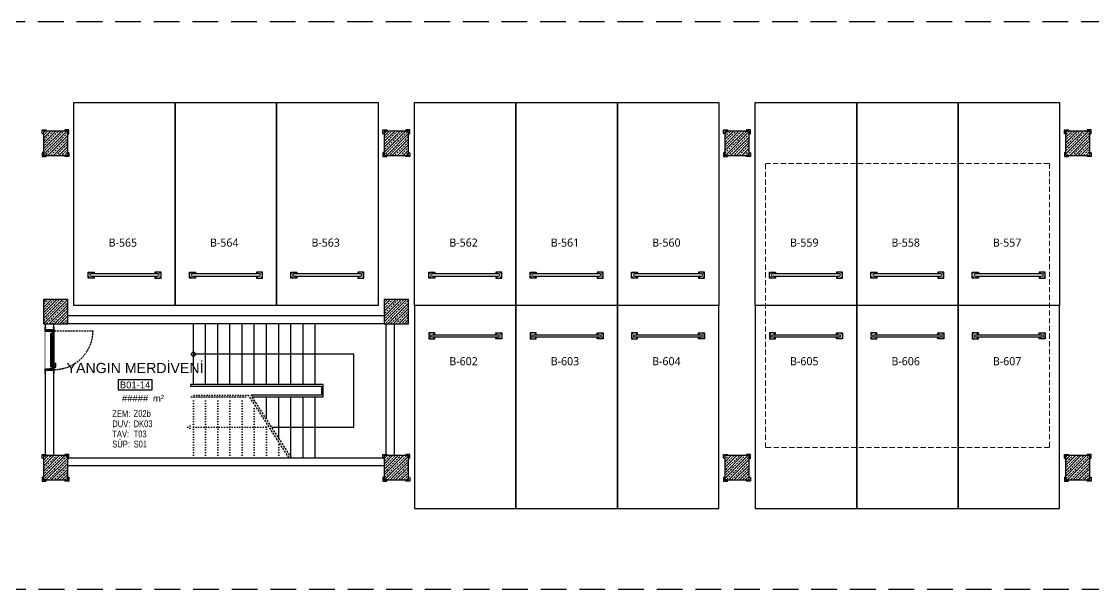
# Model space of a CAD drawing. Header units: millimetres. Extents: x -379292 to 1221486, y 92049 to 447512.
# Drawn here: x 130506 to 156938, y 141819 to 155819 of the extents above; entities that cross this region are included whole.
import ezdxf
from ezdxf.enums import TextEntityAlignment as Align
from ezdxf.lldxf.tags import DXFTag

# ---------------------------------------------------------------- set-up
doc = ezdxf.new("R2010")
doc.units = ezdxf.units.MM
for name, pattern in [('( Hidden )', [0.375, 0.25, -0.125]), ('DOT', [6.35, 0, -6.35]), ('HIDDEN', [9.525, 6.35, -3.175])]:
    doc.linetypes.add(name, pattern=pattern)
for name, color, linetype in [('010-05', 1, 'Continuous'), ('05_DOOR', 2, 'Continuous'), ('05_EQUIPMENT', 1, 'Continuous'), ('05_HANDRAIL', 153, 'Continuous'), ('05_HATCH 1', 101, 'Continuous'), ('05_HATCH CONCRETE', 141, 'Continuous'), ('05_HATCH SOLID-1', 252, 'Continuous'), ('05_MATERIAL TEXT', 112, 'Continuous'), ('05_ROOM M2', 161, 'Continuous'), ('05_ROOM NAME', 153, 'Continuous'), ('05_ROOM NUMBER', 152, 'Continuous'), ('05_STAIRS', 52, 'Continuous'), ('05_STAIRS ARROW', 2, 'Continuous'), ('05_STEEL HIDDEN', 61, 'HIDDEN'), ('05_SYMBOL', 2, 'Continuous'), ('05_WALL', 3, 'Continuous'), ('202-A-Y-MahalAd', 141, 'Continuous')]:
    doc.layers.add(name, color=color, linetype=linetype)
doc.layers.add('06_FORMWORK HIDDEN', color=252, linetype='HIDDEN2', lineweight=0)
doc.styles.add('DIM', font='arial.ttf')
doc.styles.get("Standard").update_dxf_attribs({"font": 'segoeuil.ttf'})
doc.styles.add('YAZI-2', font='arial.ttf', dxfattribs={"height": 2})
doc.styles.add('YAZI-3', font='arial.ttf', dxfattribs={"height": 3})
tags = doc.linetypes.add('HIDDEN2', pattern=[0.1875, 0.125, -0.0625]).pattern_tags.tags
tags[6:7] = [DXFTag(74, 4), DXFTag(75, 0), DXFTag(340, '0'), DXFTag(46, 0.0), DXFTag(50, 0.0), DXFTag(44, 0.0), DXFTag(45, 0.0)]
tags[4:5] = [DXFTag(74, 4), DXFTag(75, 0), DXFTag(340, '0'), DXFTag(46, 0.0), DXFTag(50, 0.0), DXFTag(44, 0.0), DXFTag(45, 0.0)]
pattern_1 = [(270, (-695728.2336, -3493868.9414), (1.3748153225, -2.38125), [1.5875, -3.175]), (30, (-695728.2336, -3493868.9414), (1.3748153315, 2.3812499948), [1.5875, -3.175]), (330, (-695728.2336, -3493868.9414), (2.749630654, -5.2e-09), [-3.175, 1.5875])]
pattern_2 = [(225, (905000, -3e-07), (67.351921, -67.351921), []), (225, (904932.65, -3e-07), (67.351921, -67.351921), [47.625, -23.8125])]

# ---------------------------------------------------------------- blocks, each defined once
blk = doc.blocks.new('202_Vida')
at = {"color": 0, "linetype": 'ByBlock', "ltscale": 0.2}
for points in [[(1, 0), (-1, 0)], [(0, 1), (0, -1)]]:
    blk.add_lwpolyline(points, dxfattribs=at)
at = {"color": 0, "linetype": 'ByBlock'}
for radius in [0.42, 0.23, 0.155]:
    blk.add_circle((0, 0), radius, dxfattribs=at)
blk = doc.blocks.new('202_Stoper')
at = {"color": 0, "linetype": 'ByBlock'}
for points in [[(-750, -30), (-750, -75), (-900, -75), (-900, 75), (-750, 75), (-750, 30)], [(750, -30), (750, -75), (900, -75), (900, 75), (750, 75), (750, 30)]]:
    blk.add_lwpolyline(points, dxfattribs=at)
blk.add_lwpolyline([(825, -30, 1), (825, 30), (-825, 30, 1), (-825, -30)], format="xyb", close=True, dxfattribs=at)
at = {"color": 0, "linetype": 'ByBlock', "yscale": 10, "zscale": 10, "rotation": 180}
for p, xscale in [((-877, 53), -10), ((-772, 53), 10), ((772, 53), -10), ((877, 53), 10)]:
    blk.add_blockref('202_Vida', p, dxfattribs=dict(at, xscale=xscale))
at = {"color": 0, "linetype": 'ByBlock', "yscale": 10, "zscale": 10}
for p, xscale in [((-877, -52), 10), ((-772, -52), -10), ((772, -52), 10), ((877, -52), -10)]:
    blk.add_blockref('202_Vida', p, dxfattribs=dict(at, xscale=xscale))
blk = doc.blocks.new('202_Mahalblok')
at = {"color": 0, "linetype": 'ByBlock', "flags": 128}
blk.add_lwpolyline([(0, 0), (0, 5000), (2500, 5000), (2500, 0)], close=True, dxfattribs=at)
at = {"color": 252}
blk.add_blockref('202_Stoper', (1250, 750), dxfattribs=at)
at = {"color": 0, "linetype": 'ByBlock', "ltscale": 25}
blk.add_attdef('MAHALNO', text='', height=200, dxfattribs=at).set_placement((1209, 1390), align=Align.BOTTOM_CENTER)
blk = doc.blocks.new('bariyer')
at = {"color": 8, "ltscale": 25}
blk.add_lwpolyline([(0, -70), (15, -70, 0.414214), (30, -55), (30, 30), (-55, 30, 0.414214), (-70, 15), (-70, 0), (0, 0)], format="xyb", close=True, dxfattribs=at)
blk = doc.blocks.new('başlık')
at = {"layer": '05_MATERIAL TEXT', "style": 'DIM', "width": 0.8}
for s, p in [('ZEM:', (0, 50)), ('DUV:', (0, -100)), ('TAV:', (0, -250)), ('SÜP:', (0, -400))]:
    blk.add_text(s, height=100, dxfattribs=at).set_placement(p, align=Align.MIDDLE_LEFT)
blk = doc.blocks.new('MAHAL')
at = {"layer": '05_ROOM NUMBER'}
blk.add_lwpolyline([(-5.46, -10.75), (4.54, -10.75), (4.54, -7.75), (-5.46, -7.75)], close=True, dxfattribs=at)
at = {"layer": '05_HATCH SOLID-1', "xscale": 0.02, "yscale": 0.02, "zscale": 0.02}
blk.add_blockref('başlık', (-7.21, -18.75), dxfattribs=at)
at = {"layer": '05_MATERIAL TEXT', "style": 'DIM', "width": 0.8}
for tag, p in [('ZEMİN', (-0.89, -17.75)), ('DUVAR', (-0.89, -20.75)), ('TAVAN', (-0.89, -23.75)), ('SÜPÜRGELİK', (-0.89, -26.75))]:
    blk.add_attdef(tag, text='', height=2, dxfattribs=at).set_placement(p, align=Align.MIDDLE_LEFT)
at = {"layer": '05_ROOM M2', "insert": (6.45, -13.24), "char_height": 2, "attachment_point": 5, "style": 'YAZI-2'}
blk.add_mtext_dynamic_manual_height_columns('m²', width=6.9387, gutter_width=625, heights=[0], dxfattribs=at)
at = {"layer": '05_ROOM M2', "style": 'YAZI-2'}
blk.add_attdef('MAHALM2', text='', height=2, dxfattribs=at).set_placement((-0.46, -13.25), align=Align.MIDDLE_CENTER)
at = {"layer": '05_ROOM NAME', "style": 'YAZI-3'}
for tag, p in [('INGMAHALADI', (-0.46, 0.75)), ('TURMAHALADI', (-0.46, -4.25))]:
    blk.add_attdef(tag, text='', height=3, dxfattribs=at).set_placement(p, align=Align.MIDDLE_CENTER)
at = {"layer": '05_ROOM NUMBER', "style": 'YAZI-2'}
blk.add_attdef('MAHALNO', text='', height=2, dxfattribs=at).set_placement((-0.46, -9.25), align=Align.MIDDLE_CENTER)
blk = doc.blocks.new('*U88')
at = {"layer": '05_HANDRAIL', "color": 8}
blk.add_lwpolyline([(1444, 1500), (3200, 1500), (3200, 1800), (-70, 1800), (-70, 1760), (3160, 1760), (3160, 1540), (1418, 1540)], dxfattribs=at)
at = {"layer": '05_HANDRAIL', "color": 8, "linetype": 'DOT', "ltscale": 10}
blk.add_lwpolyline([(1352, 1540), (-50, 1540), (-50, 1500), (1384, 1500)], dxfattribs=at)
at = {"layer": '05_STAIRS', "color": 8, "flags": 128}
for points in [[(0, 1800), (0, 3300)], [(300, 1800), (300, 3300)], [(600, 1800), (600, 3300)], [(900, 1800), (900, 3300)], [(1200, 1800), (1200, 3300)], [(1500, 1800), (1500, 3300)], [(1800, 1800), (1800, 3300)], [(2100, 1800), (2100, 3300)], [(2400, 1800), (2400, 3300)], [(2700, 1800), (2700, 3300)], [(3000, 1800), (3000, 3300)], [(1928, 750), (3000, 750), (3950, 750), (3950, 2550), (0, 2550)], [(1444, 1500), (3200, 1500), (3200, 1800), (0, 1800)], [(1800, 949), (1800, 1500)], [(2100, 484), (2100, 1500)], [(2400, 0), (2400, 1500)], [(2700, 0), (2700, 1500)], [(3000, 0), (3000, 1500)]]:
    blk.add_lwpolyline(points, dxfattribs=at)
at = {"layer": '05_STAIRS', "color": 8, "linetype": 'DOT', "ltscale": 10, "flags": 128}
for points in [[(0, 0), (0, 1500)], [(0, 1500), (1384, 1500)], [(300, 0), (300, 1500)], [(600, 0), (600, 1500)], [(900, 0), (900, 1500)], [(1200, 0), (1200, 1500)], [(1500, 1413), (1500, 1500)], [(1500, 0), (1500, 1321)], [(0, 825), (0, 675), (-145, 750), (0, 825)], [(1800, 0), (1800, 856)], [(0, 750), (1869, 750)], [(2100, 0), (2100, 392)]]:
    blk.add_lwpolyline(points, dxfattribs=at)
at = {"layer": '05_STAIRS', "color": 8, "linetype": '( Hidden )', "ltscale": 200}
for points in [[(2353, 0), (1358, 1540)], [(2413, 0), (1418, 1540)]]:
    blk.add_lwpolyline(points, dxfattribs=at)
at = {"layer": '05_STAIRS ARROW', "color": 8, "ltscale": 2}
blk.add_circle((0, 2550), 50, dxfattribs=at)
blk = doc.blocks.new('VIDA')
at = {"layer": '05_EQUIPMENT'}
h = blk.add_hatch(dxfattribs=at)
h.set_pattern_fill('LINE', color=256, scale=0.1, angle=150, style=0)
h.set_pattern_definition([(330, (-3585.31887, 6072.20274), (0.03125, 0.05412658774), [])])
h.paths.add_polyline_path([(-0.1, -0.3), (-0.1, -1.7), (0.1, -1.7), (0.1, -0.3)])
h.paths.add_polyline_path([(-0.1, -0.3), (0.1, -0.3), (0, 0)])
for p, q in [((-0.1, -0.3), (0, 0)), ((0.1, -0.3), (0, 0)), ((0, -2), (-0.2, -2)), ((0.1, -1.7), (-0.1, -1.7)), ((0.1, -2), (-0.1, -2)), ((0, -2), (0, -2)), ((0.2, -2), (0, -2)), ((0, -2), (0, -2)), ((0, -2), (0, -2))]:
    blk.add_line(p, q, dxfattribs=at)
for points in [[(-0.2, -2), (-0.1, -2), (-0.1, -0.3)], [(0.2, -2), (0.1, -2), (0.1, -0.3)]]:
    blk.add_lwpolyline(points, dxfattribs=at)
blk = doc.blocks.new('*U99')
at = {"color": 8}
blk.add_wipeout([(0, 5), (0, -206), (1000, -206), (1000, 5)], dxfattribs=at)
at = {"layer": '010-05', "ltscale": 7}
h = blk.add_hatch(dxfattribs=at)
h.set_pattern_fill('ANSI37', color=8, scale=0.1, angle=540, style=0)
h.set_pattern_definition([(225, (19752.8965, 13790.6787), (0.224506403, -0.224506403), []), (315, (19752.8965, 13790.6787), (0.224506403, 0.224506403), [])])
edge = h.paths.add_edge_path(flags=16)
edge.add_line((28, -35), (28, -44))
edge.add_line((28, -44), (22, -44))
edge.add_line((22, -44), (22, -37))
edge.add_arc((26, -39), 4.69, 56.5428, 159.2569, ccw=False)
edge = h.paths.add_edge_path()
edge.add_line((29, -33), (29, -45))
edge.add_line((29, -45), (21, -45))
edge.add_line((21, -45), (21, -31))
edge.add_line((21, -31), (34, -31))
edge.add_line((34, -31), (32, -31))
edge.add_arc((32, -34), 2.82, 91.1093, 165.5986)
edge = h.paths.add_edge_path(flags=16)
edge.add_arc((32, -34), 3.82, 143.4668, 165.5986, ccw=False)
edge.add_line((29, -32), (22, -32))
edge.add_line((22, -32), (22, -35))
edge.add_arc((26, -42), 8.25, 70.1103, 120.2945, ccw=False)
edge.add_line((28, -34), (28, -33))
edge.add_line((28, -33), (29, -33))
h = blk.add_hatch(dxfattribs=at)
h.set_pattern_fill('ANSI37', color=8, scale=0.1, angle=540, style=0)
h.set_pattern_definition([(315, (-21740.32198, 13790.6787), (-0.224506403, -0.224506403), []), (225, (-21740.32198, 13790.6787), (-0.224506403, 0.224506403), [])])
edge = h.paths.add_edge_path(flags=16)
edge.add_line((972, -35), (972, -44))
edge.add_line((972, -44), (978, -44))
edge.add_line((978, -44), (978, -37))
edge.add_arc((974, -39), 4.69, 20.7431, 123.4572)
edge = h.paths.add_edge_path()
edge.add_line((971, -33), (971, -45))
edge.add_line((971, -45), (979, -45))
edge.add_line((979, -45), (979, -31))
edge.add_line((979, -31), (966, -31))
edge.add_line((966, -31), (968, -31))
edge.add_arc((968, -34), 2.82, 14.4014, 88.8907, ccw=False)
edge = h.paths.add_edge_path(flags=16)
edge.add_arc((968, -34), 3.82, 14.4014, 36.5332)
edge.add_line((971, -32), (978, -32))
edge.add_line((978, -32), (978, -35))
edge.add_arc((974, -42), 8.25, 59.7055, 109.8897)
edge.add_line((972, -34), (972, -33))
edge.add_line((972, -33), (971, -33))
at = {"layer": '05_HATCH 1'}
h = blk.add_hatch(dxfattribs=at)
h.set_pattern_fill('HONEY', color=8, scale=0.5, angle=270, style=0)
h.set_pattern_definition(pattern_1)
h.paths.add_polyline_path([(40, -3), (44, -9), (956, -9), (960, -3)])
h = blk.add_hatch(dxfattribs=at)
h.set_pattern_fill('HONEY', color=8, scale=0.5, angle=270, style=0)
h.set_pattern_definition(pattern_1)
h.paths.add_polyline_path([(40, -15), (44, -10), (956, -10), (960, -15)])
at = {"color": 8, "linetype": 'HIDDEN', "ltscale": 7}
blk.add_line((21, 21), (21, 973), dxfattribs=at)
at = {"color": 8, "ltscale": 7}
for p, q in [((22, 10), (948, 10)), ((22, 10), (978, 10)), ((22, 9), (22, 10)), ((27, 2), (27, 1)), ((27, 2), (37, 2)), ((27, 1), (37, 1)), ((37, 5), (36, 5)), ((37, 9), (963, 9)), ((963, 2), (37, 2)), ((37, 2), (44, -9)), ((37, 1), (43, -9)), ((905, 60), (822, 60)), ((905, 50), (822, 50)), ((942, 15), (897, 15)), ((897, 15), (897, 10)), ((915, 40), (915, 15)), ((925, 40), (925, 15)), ((942, 15), (942, 10)), ((963, 2), (956, -9)), ((963, 1), (957, -9)), ((963, 5), (964, 5)), ((973, 2), (963, 2)), ((973, 1), (963, 1)), ((973, 2), (973, 1)), ((978, 9), (978, 10)), ((978, 9), (978, 10)), ((963, -27), (22, -27)), ((22, -27), (963, -27)), ((22, -28), (22, -27)), ((963, -28), (22, -28)), ((978, -28), (22, -28)), ((43, -9), (27, -9)), ((27, -20), (37, -20)), ((27, -20), (27, -21)), ((27, -21), (37, -21)), ((33, -28), (963, -28)), ((37, -23), (36, -23)), ((37, -20), (43, -9)), ((37, -21), (44, -10)), ((963, -21), (37, -21)), ((956, -9), (44, -9)), ((956, -10), (44, -10)), ((96, -58), (96, -38)), ((909, -58), (96, -58)), ((96, -58), (96, -78)), ((96, -78), (909, -78)), ((116, -38), (116, -58)), ((889, -38), (889, -58)), ((909, -58), (909, -38)), ((909, -58), (909, -78)), ((963, -21), (956, -10)), ((963, -20), (957, -9)), ((957, -9), (973, -9)), ((973, -20), (963, -20)), ((973, -21), (963, -21)), ((963, -23), (964, -23)), ((973, -20), (973, -21)), ((978, -28), (978, -27)), ((978, -28), (978, -27))]:
    blk.add_line(p, q, dxfattribs=at)
at = {"color": 8, "ltscale": 7, "flags": 128}
for points in [[(36, -101, -1), (34, -101), (34, -85), (32, -85), (32, -101, 1), (38, -101), (38, -35, 1), (30, -35), (30, -45), (20, -45), (20, 10), (-68, 10), (-68, 0), (-58, 0), (-58, 2), (-66, 2), (-66, 8), (18, 8), (18, -47), (32, -47), (32, -35, -1), (36, -35)], [(964, -101, 1), (966, -101), (966, -85), (968, -85), (968, -101, -1), (962, -101), (962, -35, -1), (970, -35), (970, -45), (980, -45), (980, 10), (1068, 10), (1068, 0), (1058, 0), (1058, 2), (1066, 2), (1066, 8), (982, 8), (982, -47), (968, -47), (968, -35, 1), (964, -35)]]:
    blk.add_lwpolyline(points, format="xyb", close=True, dxfattribs=at)
at = {"color": 8, "ltscale": 7}
for points in [[(37, 5), (37, 9), (22, 9), (22, -27), (37, -27), (37, -23)], [(36, 5), (36, 8), (23, 8), (23, -26), (36, -26), (36, -23)], [(963, 5), (963, 9), (978, 9), (978, -27), (963, -27), (963, -23)], [(964, 5), (964, 8), (977, 8), (977, -26), (964, -26), (964, -23)], [(86, -28), (86, -38), (128, -38), (128, -28)], [(919, -28), (919, -38), (877, -38), (877, -28)]]:
    blk.add_lwpolyline(points, dxfattribs=at)
for points in [[(32, -55), (32, -210), (-68, -210), (-68, -200), (-58, -200), (-58, -202), (-66, -202), (-66, -208), (30, -208), (30, -55)], [(29, -57), (20, -57), (20, -83), (30, -93), (30, -106), (28, -106), (28, -94), (18, -84), (18, -55), (29, -55)], [(40, -3), (44, -9), (956, -9), (960, -3)], [(40, -15), (44, -10), (956, -10), (960, -15)], [(968, -55), (968, -210), (1068, -210), (1068, -200), (1058, -200), (1058, -202), (1066, -202), (1066, -208), (970, -208), (970, -55)], [(971, -57), (980, -57), (980, -83), (970, -93), (970, -106), (972, -106), (972, -94), (982, -84), (982, -55), (971, -55)]]:
    blk.add_lwpolyline(points, close=True, dxfattribs=at)
for radius in [10.1, 6.72]:
    blk.add_circle((21, 21), radius, dxfattribs=at)
at = {"color": 8, "linetype": 'HIDDEN', "ltscale": 7}
blk.add_arc((18, 13), 960, 359.7875, 89.8098, dxfattribs=at)
at = {"color": 8, "ltscale": 7}
for centre, radius, start, end in [((822, 55), 5, 90, 270), ((905, 40), 20, 0, 90), ((905, 40), 10, 0, 90)]:
    blk.add_arc(centre, radius, start, end, dxfattribs=at)
at = {"layer": '010-05', "color": 8, "ltscale": 7}
for points in [[(29, -33, -0.336971), (32, -31), (34, -31), (29, -31), (21, -31), (21, -45), (29, -45)], [(28, -34, 0.222538), (22, -35), (22, -32), (29, -32, 0.09687), (29, -33), (28, -33)], [(28, -44), (22, -44), (22, -37, -0.473637), (28, -35)], [(971, -33, 0.336971), (968, -31), (966, -31), (971, -31), (979, -31), (979, -45), (971, -45)], [(972, -34, -0.222538), (978, -35), (978, -32), (971, -32, -0.09687), (971, -33), (972, -33)], [(972, -44), (978, -44), (978, -37, 0.473637), (972, -35)]]:
    blk.add_lwpolyline(points, format="xyb", close=True, dxfattribs=at)
at = {"layer": '05_STEEL HIDDEN', "color": 8, "ltscale": 7}
for points in [[(17, -48), (17, -23), (11, -23), (11, -49), (23, -77), (23, -99), (29, -99), (29, -76)], [(983, -48), (983, -23), (989, -23), (989, -49), (977, -77), (977, -99), (971, -99), (971, -76)]]:
    blk.add_lwpolyline(points, close=True, dxfattribs=at)
at = {"layer": '05_STEEL HIDDEN', "color": 8, "ltscale": 7, "flags": 128}
for points in [[(17, -23), (18, -23), (18, -48), (30, -76), (30, -99), (29, -99)], [(983, -23), (982, -23), (982, -48), (970, -76), (970, -99), (971, -99)]]:
    blk.add_lwpolyline(points, dxfattribs=at)
at = {"layer": '05_WALL', "color": 8, "ltscale": 20}
for points in [[(0, 0), (0, -200)], [(1000, 0), (1000, -200)]]:
    blk.add_lwpolyline(points, dxfattribs=at)
at = {"color": 8, "ltscale": 7, "yscale": 10, "zscale": 10, "rotation": 180}
for p, xscale in [((25, -65), -10), ((975, -65), 10)]:
    blk.add_blockref('VIDA', p, dxfattribs=dict(at, xscale=xscale))
blk = doc.blocks.new('OtoParkBodrumKatMimari')
at = {"layer": '05_HATCH CONCRETE'}
h = blk.add_hatch(dxfattribs=at)
h.set_pattern_fill('ANSI33', color=8, scale=15, angle=180, style=0)
h.set_pattern_definition(pattern_2)
h.paths.add_polyline_path([(80000, 52300), (79400, 52300), (79400, 51700), (80000, 51700)])
h = blk.add_hatch(dxfattribs=at)
h.set_pattern_fill('ANSI33', color=8, scale=15, angle=180, style=0)
h.set_pattern_definition(pattern_2)
h.paths.add_polyline_path([(88400, 52300), (87800, 52300), (87800, 51700), (88400, 51700)])
h = blk.add_hatch(dxfattribs=at)
h.set_pattern_fill('ANSI33', color=8, scale=15, angle=180, style=0)
h.set_pattern_definition(pattern_2)
h.paths.add_polyline_path([(96800, 52300), (96200, 52300), (96200, 51700), (96800, 51700)])
h = blk.add_hatch(dxfattribs=at)
h.set_pattern_fill('ANSI33', color=8, scale=15, angle=180, style=0)
h.set_pattern_definition(pattern_2)
h.paths.add_polyline_path([(105200, 52300), (104600, 52300), (104600, 51700), (105200, 51700)])
h = blk.add_hatch(dxfattribs=at)
h.set_pattern_fill('ANSI33', color=8, scale=15, angle=180, style=0)
h.set_pattern_definition(pattern_2)
h.paths.add_polyline_path([(88400, 48150), (87800, 48150), (87800, 47550), (88400, 47550)])
h = blk.add_hatch(dxfattribs=at)
h.set_pattern_fill('ANSI33', color=8, scale=15, angle=180, style=0)
h.set_pattern_definition(pattern_2)
h.paths.add_polyline_path([(80000, 44300), (79400, 44300), (79400, 43700), (80000, 43700)])
h = blk.add_hatch(dxfattribs=at)
h.set_pattern_fill('ANSI33', color=8, scale=15, angle=180, style=0)
h.set_pattern_definition(pattern_2)
h.paths.add_polyline_path([(88400, 44300), (87800, 44300), (87800, 43700), (88400, 43700)])
h = blk.add_hatch(dxfattribs=at)
h.set_pattern_fill('ANSI33', color=8, scale=15, angle=180, style=0)
h.set_pattern_definition(pattern_2)
h.paths.add_polyline_path([(96800, 44300), (96200, 44300), (96200, 43700), (96800, 43700)])
h = blk.add_hatch(dxfattribs=at)
h.set_pattern_fill('ANSI33', color=8, scale=15, angle=180, style=0)
h.set_pattern_definition(pattern_2)
h.paths.add_polyline_path([(105200, 44300), (104600, 44300), (104600, 43700), (105200, 43700)])
at = {"color": 5}
for points in [[(80000, 52300), (79400, 52300), (79400, 51700), (80000, 51700)], [(88400, 52300), (87800, 52300), (87800, 51700), (88400, 51700)], [(96800, 52300), (96200, 52300), (96200, 51700), (96800, 51700)], [(105200, 52300), (104600, 52300), (104600, 51700), (105200, 51700)], [(88400, 48150), (87800, 48150), (87800, 47550), (88400, 47550)], [(80000, 44300), (79400, 44300), (79400, 43700), (80000, 43700)], [(88400, 44300), (87800, 44300), (87800, 43700), (88400, 43700)], [(96800, 44300), (96200, 44300), (96200, 43700), (96800, 43700)], [(105200, 44300), (104600, 44300), (104600, 43700), (105200, 43700)]]:
    blk.add_lwpolyline(points, close=True, dxfattribs=at)
at = {"layer": '05_STAIRS ARROW', "ltscale": 2}
blk.add_circle((83100, 46800), 50, dxfattribs=at)
at = {"layer": '05_SYMBOL', "color": 252, "linetype": 'HIDDEN', "ltscale": 100}
blk.add_lwpolyline([(118969, 41000), (30876, 41000, -0.179563), (29572, 41484), (17953, 51484, -0.695543), (19258, 55000), (127791, 55000, -0.645796), (129290, 51677), (120469, 41677, -0.215217)], format="xyb", close=True, dxfattribs=at)
at = {"layer": '05_WALL', "color": 8}
for points in [[(80000, 47750), (87800, 47750), (87800, 47550), (80000, 47550)], [(79650, 47550), (79650, 44300), (79450, 44300), (79450, 47550)], [(88050, 47550), (88050, 44300), (87850, 44300), (87850, 47550)], [(80000, 44250), (87800, 44250), (87800, 44050), (80000, 44050)]]:
    blk.add_lwpolyline(points, close=True, dxfattribs=at)
at = {"layer": '06_FORMWORK HIDDEN', "linetype": 'HIDDEN', "ltscale": 20}
blk.add_lwpolyline([(97200, 51500), (104200, 51500), (104200, 44500), (97200, 44500)], close=True, dxfattribs=at)
blk.add_blockref('*U88', (83100, 44250))
at = {"layer": '05_ROOM NUMBER'}
ref = blk.add_blockref('MAHAL', (81699, 46814), dxfattribs=dict(at, xscale=83.33333333333333, yscale=83.33333333333333, zscale=83.33333333333333))
ref.add_attrib('TURMAHALADI', 'YANGIN MERDİVENİ', dxfattribs={"layer": '05_ROOM NAME', "height": 250, "style": 'YAZI-3'}).set_placement((81660, 46460), align=Align.MIDDLE_CENTER)
ref.add_attrib('MAHALNO', 'B01-14', dxfattribs={"height": 166.7, "style": 'YAZI-2'}).set_placement((81660, 46044), align=Align.MIDDLE_CENTER)
ref.add_attrib('MAHALM2', '#####', dxfattribs={"layer": '05_ROOM M2', "height": 166.7, "style": 'YAZI-2'}).set_placement((81660, 45710), align=Align.MIDDLE_CENTER)
ref.add_attrib('ZEMİN', 'Z02b', dxfattribs={"layer": '05_MATERIAL TEXT', "height": 166.7, "style": 'DIM', "width": 0.8}).set_placement((81624, 45335), align=Align.MIDDLE_LEFT)
ref.add_attrib('DUVAR', 'DK03', dxfattribs={"layer": '05_MATERIAL TEXT', "height": 166.7, "style": 'DIM', "width": 0.8}).set_placement((81624, 45085), align=Align.MIDDLE_LEFT)
ref.add_attrib('TAVAN', 'T03', dxfattribs={"layer": '05_MATERIAL TEXT', "height": 166.7, "style": 'DIM', "width": 0.8}).set_placement((81624, 44835), align=Align.MIDDLE_LEFT)
ref.add_attrib('SÜPÜRGELİK', 'S01', dxfattribs={"layer": '05_MATERIAL TEXT', "height": 166.7, "style": 'DIM', "width": 0.8}).set_placement((81624, 44585), align=Align.MIDDLE_LEFT)
at = {"layer": '05_SYMBOL', "color": 8, "xscale": -1}
for p in [(79400, 52300), (87800, 52300), (96200, 52300), (104600, 52300), (79400, 44300), (87800, 44300), (96200, 44300), (104600, 44300)]:
    blk.add_blockref('bariyer', p, dxfattribs=at)
at = {"layer": '05_SYMBOL', "color": 8}
for p in [(80000, 52300), (88400, 52300), (96800, 52300), (105200, 52300), (80000, 44300), (88400, 44300), (96800, 44300), (105200, 44300)]:
    blk.add_blockref('bariyer', p, dxfattribs=at)
at = {"layer": '05_SYMBOL', "color": 8, "rotation": 180}
for p in [(79400, 51700), (87800, 51700), (96200, 51700), (104600, 51700), (79400, 43700), (87800, 43700), (96200, 43700), (104600, 43700)]:
    blk.add_blockref('bariyer', p, dxfattribs=at)
at = {"layer": '05_SYMBOL', "color": 8, "xscale": -1, "rotation": 180}
for p in [(80000, 51700), (88400, 51700), (96800, 51700), (105200, 51700), (80000, 43700), (88400, 43700), (96800, 43700), (105200, 43700)]:
    blk.add_blockref('bariyer', p, dxfattribs=at)
at = {"layer": '202-A-Y-MahalAd', "color": 8, "ltscale": 25}
for p, values in [((80150, 48000), {'MAHALNO': 'B-565'}), ((82650, 48000), {'MAHALNO': 'B-564'}), ((85150, 48000), {'MAHALNO': 'B-563'}), ((88550, 48000), {'MAHALNO': 'B-562'}), ((91050, 48000), {'MAHALNO': 'B-561'}), ((93550, 48000), {'MAHALNO': 'B-560'}), ((96950, 48000), {'MAHALNO': 'B-559'}), ((99450, 48000), {'MAHALNO': 'B-558'}), ((101950, 48000), {'MAHALNO': 'B-557'})]:
    blk.add_blockref('202_Mahalblok', p, dxfattribs=at).add_auto_attribs(values)
ref = blk.add_blockref('202_Mahalblok', (88550, 48000), dxfattribs=dict(at, xscale=-1, rotation=180))
ref.add_attrib('MAHALNO', 'B-602', dxfattribs={"layer": '0', "color": 0, "linetype": 'ByBlock', "ltscale": 25, "height": 200}).set_placement((89759, 46467), align=Align.BOTTOM_CENTER)
ref = blk.add_blockref('202_Mahalblok', (91050, 48000), dxfattribs=dict(at, xscale=-1, rotation=180))
ref.add_attrib('MAHALNO', 'B-603', dxfattribs={"layer": '0', "color": 0, "linetype": 'ByBlock', "ltscale": 25, "height": 200}).set_placement((92259, 46467), align=Align.BOTTOM_CENTER)
ref = blk.add_blockref('202_Mahalblok', (93550, 48000), dxfattribs=dict(at, xscale=-1, rotation=180))
ref.add_attrib('MAHALNO', 'B-604', dxfattribs={"layer": '0', "color": 0, "linetype": 'ByBlock', "ltscale": 25, "height": 200}).set_placement((94759, 46467), align=Align.BOTTOM_CENTER)
ref = blk.add_blockref('202_Mahalblok', (96950, 48000), dxfattribs=dict(at, xscale=-1, rotation=180))
ref.add_attrib('MAHALNO', 'B-605', dxfattribs={"layer": '0', "color": 0, "linetype": 'ByBlock', "ltscale": 25, "height": 200}).set_placement((98159, 46467), align=Align.BOTTOM_CENTER)
ref = blk.add_blockref('202_Mahalblok', (99450, 48000), dxfattribs=dict(at, xscale=-1, rotation=180))
ref.add_attrib('MAHALNO', 'B-606', dxfattribs={"layer": '0', "color": 0, "linetype": 'ByBlock', "ltscale": 25, "height": 200}).set_placement((100659, 46467), align=Align.BOTTOM_CENTER)
ref = blk.add_blockref('202_Mahalblok', (101950, 48000), dxfattribs=dict(at, xscale=-1, rotation=180))
ref.add_attrib('MAHALNO', 'B-607', dxfattribs={"layer": '0', "color": 0, "linetype": 'ByBlock', "ltscale": 25, "height": 200}).set_placement((103159, 46467), align=Align.BOTTOM_CENTER)
at = {"layer": '05_DOOR', "rotation": 270}
blk.add_blockref('*U99', (79650, 47400), dxfattribs=at)
at = {"layer": '05_HATCH CONCRETE'}
h = blk.add_hatch(dxfattribs=at)
h.set_pattern_fill('ANSI33', color=8, scale=15, angle=180, style=0)
h.set_pattern_definition(pattern_2)
h.paths.add_polyline_path([(80000, 48150), (79400, 48150), (79400, 47550), (80000, 47550)])
at = {"color": 5}
blk.add_lwpolyline([(80000, 48150), (79400, 48150), (79400, 47550), (80000, 47550)], close=True, dxfattribs=at)

msp = doc.modelspace()

# ---------------------------------------------------------------- block references
at = {"color": 8}
msp.add_blockref('OtoParkBodrumKatMimari', (51648, 100818.8), dxfattribs=at)

doc.saveas('drawing.dxf')
